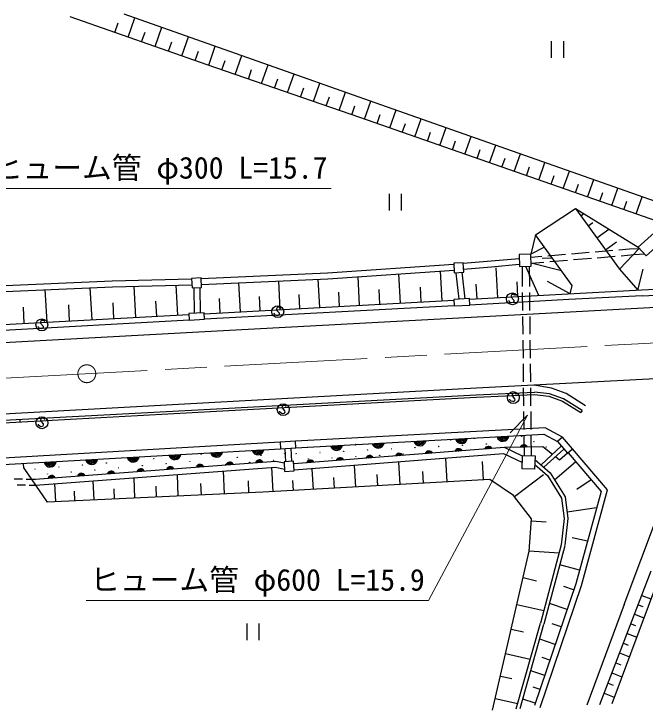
# Model space of a CAD drawing. Units: millimetres, scale not verified. Extents: x 40000 to 680000, y 20000 to 380000.
# Drawn here: x 259495 to 312512, y 269412 to 327856 of the extents above; entities that cross this region are included whole.
import ezdxf
from ezdxf.enums import TextEntityAlignment as Align

# ---------------------------------------------------------------- set-up
doc = ezdxf.new("R2010")
doc.units = ezdxf.units.MM
doc.header["$LTSCALE"] = 1000
doc.linetypes.add('CHAIN', pattern=[18.5, 12, -1.5, 3.5, -1.5])
for name, color, linetype, lineweight in [('M-BGD', 7, 'Continuous', 25), ('M-BMK', 2, 'CHAIN', 13), ('M-STR-HTXT', 7, 'Continuous', 13), ('M-STR-STRC', 7, 'Continuous', 25)]:
    doc.layers.add(name, color=color, linetype=linetype, lineweight=lineweight)
doc.styles.add('ＭＳ ゴシック', font='')
doc.styles.get('ＭＳ ゴシック').set_extended_font_data('MS Gothic')

msp = doc.modelspace()

# ---------------------------------------------------------------- linework, layer by layer
at = {"layer": 'M-BGD'}
for p, q in [((269095, 325907), (269662, 327527)), ((267960, 326304), (268244, 327114)), ((271356, 325116), (271921, 326731)), ((270225, 325511), (270508, 326319)), ((273609, 324327), (274173, 325937)), ((304637, 325575), (304637, 324175)), ((305687, 324175), (305687, 325575)), ((272482, 324721), (272764, 325526)), ((275855, 323542), (276410, 325148)), ((274732, 323934), (275013, 324736)), ((276970, 323157), (277245, 323953)), ((278085, 322772), (278635, 324364)), ((280294, 322008), (280839, 323587)), ((279189, 322390), (279462, 323179)), ((282484, 321252), (283024, 322816)), ((281389, 321630), (281659, 322412)), ((284655, 320502), (285190, 322053)), ((283569, 320877), (283837, 321652)), ((285730, 320131), (285996, 320899)), ((286806, 319759), (287337, 321296)), ((288940, 319021), (289471, 320544)), ((287873, 319391), (288137, 320153)), ((291062, 318281), (291591, 319796)), ((290001, 318651), (290265, 319409)), ((292118, 317912), (292381, 318667)), ((293174, 317544), (293700, 319053)), ((295277, 316811), (295800, 318312)), ((294225, 317177), (294487, 317928)), ((297369, 316081), (297891, 317575)), ((296323, 316446), (296584, 317193)), ((299452, 315354), (299971, 316842)), ((298411, 315717), (298670, 316461)), ((300489, 314993), (300747, 315733)), ((301525, 314631), (302042, 316112)), ((303589, 313911), (304103, 315385)), ((302557, 314271), (302814, 315008)), ((305643, 313195), (306155, 314662)), ((304616, 313553), (304872, 314286)), ((307688, 312481), (308197, 313942)), ((306666, 312838), (306920, 313568)), ((291015, 312762), (291015, 311362)), ((292065, 311362), (292065, 312762)), ((308706, 312127), (308959, 312853)), ((309723, 311772), (310230, 313225)), ((310736, 311418), (310988, 312142)), ((311749, 311065), (312254, 312512)), ((303314, 309317), (306676, 311525)), ((306676, 311525), (310364, 306428)), ((306676, 311525), (311937, 308272)), ((307125, 310904), (307381, 311089)), ((307737, 310059), (308117, 310334)), ((308459, 309060), (309474, 309795)), ((303314, 309317), (302926, 307675)), ((306374, 305057), (303314, 309317)), ((309182, 308062), (310102, 308728)), ((304071, 308264), (302926, 307675)), ((308320, 307885), (309815, 308010)), ((310313, 308052), (311216, 308128)), ((310364, 306428), (312016, 308176)), ((311216, 308128), (312016, 308176)), ((302933, 307432), (303836, 307508)), ((304334, 307550), (305829, 307675)), ((306327, 307717), (307822, 307843)), ((308496, 307393), (309991, 307517)), ((310489, 307559), (311554, 307647)), ((311554, 307647), (312450, 307701)), ((302947, 306931), (304012, 307020)), ((305495, 306281), (302947, 306931)), ((304732, 307343), (303855, 307312)), ((304510, 307061), (306005, 307186)), ((306503, 307227), (307998, 307352)), ((295456, 303773), (295321, 306273)), ((300144, 304027), (300009, 306527)), ((302176, 306654), (302194, 304967)), ((303582, 304214), (302501, 306663)), ((302775, 306671), (302794, 304966)), ((310364, 306428), (311895, 304665)), ((311895, 304665), (312338, 306438)), ((288531, 303397), (288401, 305792)), ((291957, 303583), (291824, 306030)), ((296619, 306090), (296858, 303907)), ((297114, 306164), (297358, 303934)), ((253197, 304810), (267748, 305458)), ((273250, 302568), (273113, 305082)), ((278516, 302854), (278384, 305280)), ((281868, 303036), (281738, 305431)), ((285178, 303215), (285050, 305579)), ((298394, 303933), (298327, 305182)), ((301832, 304119), (301764, 305369)), ((306214, 304357), (304324, 305382)), ((253219, 304311), (267763, 304958)), ((262281, 301973), (262133, 304707)), ((266058, 302178), (265911, 304876)), ((269730, 302377), (269588, 305000)), ((274617, 304864), (274649, 302722)), ((275117, 304891), (275149, 302749)), ((286854, 303306), (286789, 304504)), ((290244, 303490), (290177, 304714)), ((293707, 303678), (293639, 304928)), ((297753, 303898), (312251, 304684)), ((306214, 304357), (306374, 305057)), ((312251, 304684), (314853, 304836)), ((276818, 302762), (276752, 303975)), ((280192, 302945), (280127, 304142)), ((283523, 303126), (283459, 304308)), ((301318, 304290), (301260, 304183)), ((301260, 304183), (301266, 304075)), ((301266, 304075), (301481, 303834)), ((301451, 304308), (301318, 304290)), ((301526, 304283), (301451, 304308)), ((301596, 304238), (301526, 304283)), ((301621, 304188), (301596, 304238)), ((302199, 304467), (302215, 302967)), ((302799, 304466), (302815, 302967)), ((312278, 304200), (306105, 303875)), ((312278, 304200), (315148, 304351)), ((264169, 302076), (264096, 303424)), ((267894, 302278), (267823, 303589)), ((271490, 302473), (271422, 303730)), ((275481, 302689), (296455, 303827)), ((296481, 303337), (275507, 302218)), ((306105, 303875), (297779, 303406)), ((301088, 303734), (301069, 303804)), ((301183, 303639), (301088, 303734)), ((301315, 303594), (301183, 303639)), ((301429, 303619), (301315, 303594)), ((301487, 303727), (301429, 303619)), ((301481, 303834), (301487, 303727)), ((260367, 301869), (260293, 303236)), ((281608, 303210), (281551, 303103)), ((281551, 303103), (281557, 302995)), ((281557, 302995), (281771, 302754)), ((281741, 303229), (281608, 303210)), ((281817, 303203), (281741, 303229)), ((281771, 302754), (281777, 302647)), ((281886, 303159), (281817, 303203)), ((281911, 303108), (281886, 303159)), ((253213, 301481), (274183, 302619)), ((281379, 302654), (281360, 302724)), ((281473, 302559), (281379, 302654)), ((281606, 302514), (281473, 302559)), ((281720, 302539), (281606, 302514)), ((281777, 302647), (281720, 302539)), ((302221, 302467), (302237, 300967)), ((302821, 302467), (302837, 300967)), ((274209, 302146), (253239, 300987)), ((261562, 301550), (261543, 301620)), ((261792, 302106), (261734, 301999)), ((261734, 301999), (261740, 301891)), ((261740, 301891), (261955, 301650)), ((261924, 302125), (261792, 302106)), ((262000, 302099), (261924, 302125)), ((261955, 301650), (261961, 301543)), ((262070, 302055), (262000, 302099)), ((262095, 302004), (262070, 302055)), ((261657, 301455), (261562, 301550)), ((261789, 301411), (261657, 301455)), ((261903, 301435), (261789, 301411)), ((261961, 301543), (261903, 301435)), ((302242, 300467), (302258, 298967)), ((302842, 300467), (302858, 298967)), ((302264, 298468), (302280, 296968)), ((302864, 298467), (302880, 296967)), ((302285, 296468), (302301, 294968)), ((302885, 296467), (302901, 294967)), ((276505, 294711), (298333, 295887)), ((298333, 295887), (303228, 296111)), ((298342, 295688), (303221, 295910)), ((301393, 295999), (301336, 295892)), ((301336, 295892), (301342, 295785)), ((301342, 295785), (301556, 295544)), ((301526, 296018), (301393, 295999)), ((301602, 295992), (301526, 296018)), ((301671, 295948), (301602, 295992)), ((301696, 295897), (301671, 295948)), ((303221, 295910), (304425, 295770)), ((304471, 295966), (303228, 296111)), ((304425, 295770), (305574, 295355)), ((305662, 295535), (304471, 295966)), ((276516, 294511), (298342, 295688)), ((301164, 295444), (301145, 295513)), ((301258, 295348), (301164, 295444)), ((301391, 295304), (301258, 295348)), ((301505, 295329), (301391, 295304)), ((301562, 295436), (301505, 295329)), ((301556, 295544), (301562, 295436)), ((305574, 295355), (307116, 294389)), ((307222, 294558), (305662, 295535)), ((234630, 292438), (276505, 294711)), ((282070, 294989), (282012, 294882)), ((282012, 294882), (282018, 294775)), ((282018, 294775), (282233, 294534)), ((282203, 295008), (282070, 294989)), ((282278, 294982), (282203, 295008)), ((282348, 294938), (282278, 294982)), ((282373, 294887), (282348, 294938)), ((307222, 294558), (307116, 294389)), ((234640, 292238), (276516, 294511)), ((281840, 294434), (281822, 294503)), ((281935, 294338), (281840, 294434)), ((282068, 294294), (281935, 294338)), ((282181, 294319), (282068, 294294)), ((282239, 294426), (282181, 294319)), ((282233, 294534), (282239, 294426)), ((302307, 294468), (302323, 292968)), ((302907, 294467), (302923, 292967)), ((260029, 293616), (260014, 293816)), ((261568, 293333), (261549, 293402)), ((261797, 293888), (261740, 293781)), ((261740, 293781), (261746, 293674)), ((261746, 293674), (261960, 293432)), ((261930, 293907), (261797, 293888)), ((262006, 293881), (261930, 293907)), ((261960, 293432), (261966, 293325)), ((262075, 293837), (262006, 293881)), ((262100, 293786), (262075, 293837)), ((261662, 293237), (261568, 293333)), ((261795, 293193), (261662, 293237)), ((261909, 293218), (261795, 293193)), ((261966, 293325), (261909, 293218)), ((304123, 293120), (283149, 291977)), ((305572, 292320), (304123, 293120)), ((283179, 291427), (303996, 292562)), ((302328, 292468), (302346, 290781)), ((302928, 292467), (302946, 290763)), ((303996, 292562), (305156, 291961)), ((281851, 291902), (257537, 290507)), ((257568, 289958), (281883, 291353)), ((282245, 291374), (282302, 290256)), ((282745, 291402), (282801, 290287)), ((300715, 291450), (282998, 290094)), ((303925, 291510), (300715, 291450)), ((302227, 290736), (300715, 291450)), ((305479, 291583), (303777, 289992)), ((304724, 290877), (303925, 291510)), ((305699, 291328), (304004, 289791)), ((309364, 287891), (306419, 291332)), ((283029, 289595), (300621, 290942)), ((295875, 288577), (295763, 290543)), ((300621, 290942), (302203, 290195)), ((305329, 290398), (304979, 290675)), ((306001, 290974), (305329, 290398)), ((306039, 291006), (308812, 287767)), ((260322, 289723), (260290, 290091)), ((261282, 288796), (279213, 290149)), ((279213, 290149), (281493, 290322)), ((281493, 290322), (282191, 290168)), ((288206, 288140), (288105, 289916)), ((291942, 288353), (291836, 290221)), ((298937, 288751), (298850, 290282)), ((303259, 290449), (304536, 289320)), ((306689, 290246), (304910, 288723)), ((261297, 288296), (281458, 289818)), ((277182, 287550), (277094, 289488)), ((281282, 287746), (281166, 289795)), ((281458, 289818), (282224, 289649)), ((284655, 287938), (284559, 289625)), ((293909, 288465), (293853, 289448)), ((304536, 289320), (305788, 287318)), ((259527, 288821), (260227, 288812)), ((260527, 288808), (260951, 288802)), ((260951, 288802), (261296, 288797)), ((269660, 287207), (269582, 288921)), ((273305, 287373), (273223, 289196)), ((286431, 288039), (286380, 288927)), ((290074, 288247), (290021, 289181)), ((301540, 287335), (303985, 289186)), ((307981, 288738), (306782, 287942)), ((259763, 288322), (260463, 288310)), ((260763, 288305), (261297, 288296)), ((263010, 286905), (262941, 288420)), ((266233, 287052), (266160, 288663)), ((271483, 287290), (271441, 288202)), ((275244, 287462), (275200, 288431)), ((279233, 287643), (279186, 288668)), ((282969, 287842), (282921, 288686)), ((264622, 286978), (264585, 287784)), ((267947, 287130), (267908, 287986)), ((308812, 287767), (306698, 280016)), ((307177, 279869), (309364, 287891)), ((305788, 287318), (306028, 285494)), ((308438, 286396), (305958, 286019)), ((302951, 285295), (304207, 285211)), ((306028, 285494), (305783, 283252)), ((310752, 278265), (313562, 285725)), ((307670, 283581), (306374, 283863)), ((305774, 283206), (304017, 276620)), ((299708, 269412), (302781, 282747)), ((302784, 282783), (305296, 282616)), ((307007, 281150), (305344, 281604)), ((302271, 280533), (303396, 280274)), ((308709, 269889), (313023, 281099)), ((306698, 280016), (303223, 269784)), ((313545, 280193), (309718, 269942)), ((303696, 269623), (307177, 279869)), ((306511, 279499), (305694, 279776)), ((312231, 279042), (313004, 278744)), ((301752, 278283), (304002, 277765)), ((305958, 277866), (304482, 278366)), ((310752, 278265), (307609, 269831)), ((311928, 278253), (312322, 278101)), ((311624, 277464), (312413, 277160)), ((279049, 276668), (279049, 275268)), ((280099, 275268), (280099, 276668)), ((301693, 269517), (303718, 276699)), ((302020, 269535), (304016, 276615)), ((305459, 276390), (304720, 276640)), ((311314, 276659), (311717, 276504)), ((301276, 276218), (302309, 275980)), ((304959, 274914), (303660, 275353)), ((311005, 275854), (311810, 275544)), ((310688, 275032), (311099, 274874)), ((300800, 274153), (302866, 273677)), ((310372, 274211), (311194, 273894)), ((304519, 273615), (303870, 273835)), ((310050, 273372), (310469, 273211)), ((304080, 272316), (302915, 272710)), ((309727, 272534), (310565, 272211)), ((300366, 272270), (301308, 272053)), ((303686, 271151), (303103, 271348)), ((309398, 271678), (309825, 271513)), ((309068, 270822), (309924, 270493)), ((299932, 270387), (301816, 269953)), ((303291, 269987), (302247, 270340))]:
    msp.add_line(p, q, dxfattribs=at)
for points in [[(314786, 310005), (288538, 319161), (275727, 323586), (264209, 327617)], [(268729, 327856), (290301, 320251), (314389, 311759)], [(275225, 305638), (285840, 306116), (296440, 306852)], [(297238, 306918), (299587, 307121), (301935, 307337)], [(297265, 306419), (299608, 306621), (301949, 306836)], [(275252, 305139), (285867, 305616), (296467, 306353)], [(267748, 305458), (271087, 305522), (274425, 305613)], [(267763, 304958), (271108, 305023), (274452, 305113)], [(303247, 290037), (304311, 289096), (305489, 287211), (305715, 285490), (305474, 283286), (303718, 276699)], [(260322, 289723), (261297, 288296), (262278, 286872)], [(302781, 282747), (302962, 285456), (301461, 287438), (299478, 288782), (280402, 287696), (262278, 286872)]]:
    msp.add_lwpolyline(points, dxfattribs=at)
for points in [[(311937, 308272), (312611, 307534), (313941, 308747), (313267, 309486)], [(301955, 306648), (302954, 306676), (302926, 307675), (301927, 307647)], [(296479, 306130), (297278, 306173), (297235, 306972), (296436, 306929)], [(274466, 304856), (275265, 304899), (275222, 305698), (274423, 305654)], [(296481, 303337), (297779, 303406), (297750, 303955), (296452, 303886)], [(274209, 302146), (275507, 302218), (275476, 302767), (274178, 302696)], [(305574, 292319), (305156, 291961), (306001, 290974), (306419, 291332)], [(281883, 291353), (283181, 291427), (283149, 291977), (281851, 291902)], [(302229, 290785), (303269, 290753), (303235, 289648), (302195, 289679)], [(282236, 289450), (283035, 289500), (282985, 290298), (282186, 290248)]]:
    msp.add_lwpolyline(points, close=True, dxfattribs=at)
for centre, radius in [((301367, 303936), 500), ((281658, 302856), 500), ((261841, 301752), 500), ((301442, 295645), 500), ((282119, 294635), 500), ((261847, 293534), 500), ((300152, 292296), 10), ((302149, 292397), 10), ((290164, 291791), 10), ((292162, 291892), 10), ((294159, 291993), 10), ((296157, 292094), 10), ((297181, 291646), 10), ((298154, 292195), 10), ((299178, 291746), 10), ((301176, 291847), 10), ((303173, 291948), 10), ((287193, 291141), 10), ((289191, 291242), 10), ((291188, 291343), 10), ((293186, 291444), 10), ((295183, 291545), 10), ((304197, 291500), 10), ((271238, 290511), 10), ((273231, 290685), 10), ((275223, 290860), 10), ((277215, 291035), 10), ((278255, 290624), 10), ((280247, 290799), 10), ((282240, 290973), 10), ((283198, 290939), 10), ((284222, 290490), 10), ((285196, 291040), 10), ((286220, 290591), 10), ((288217, 290692), 10), ((290215, 290793), 10), ((292212, 290894), 10), ((294210, 290995), 10), ((265261, 289987), 10), ((267253, 290161), 10), ((269246, 290336), 10), ((270286, 289925), 10), ((272278, 290100), 10), ((274270, 290275), 10), ((276263, 290449), 10), ((277303, 290039), 10), ((279295, 290213), 10), ((281287, 290388), 10), ((261276, 289637), 10), ((263269, 289812), 10), ((264309, 289401), 10), ((266301, 289576), 10), ((268293, 289751), 10), ((262316, 289227), 10)]:
    msp.add_circle(centre, radius, dxfattribs=at)
for centre, radius, start, end in [((300572, 292488), 512, 195.8007, 350.43993), ((300572, 292488), 410, 199.04599, 347.19463), ((300572, 292488), 308, 204.58044, 341.66019), ((300572, 292488), 205, 216.4037, 329.83692), ((286593, 291726), 512, 195.8007, 350.43993), ((288167, 291691), 10, 122.01985, 64.22077), ((290087, 291917), 512, 195.8007, 350.43993), ((290087, 291917), 410, 199.04599, 347.19463), ((290087, 291917), 308, 204.58044, 341.66019), ((290087, 291917), 205, 216.4037, 329.83692), ((293582, 292107), 512, 195.8007, 350.43993), ((293582, 292107), 410, 199.04599, 347.19463), ((293582, 292107), 308, 204.58044, 341.66019), ((293582, 292107), 205, 216.4037, 329.83692), ((297077, 292298), 512, 195.8007, 350.43993), ((297077, 292298), 410, 199.04599, 347.19463), ((297077, 292298), 308, 204.58044, 341.66019), ((297077, 292298), 205, 216.4037, 329.83692), ((302323, 291355), 325, 23.68843, 158.4487), ((276502, 291151), 512, 196.02402, 350.66325), ((276502, 291151), 410, 199.26931, 347.41795), ((276502, 291151), 308, 204.80376, 341.88351), ((279996, 291355), 512, 196.02402, 350.66325), ((279996, 291355), 410, 199.26931, 347.41795), ((279996, 291355), 308, 204.80376, 341.88351), ((279996, 291355), 205, 216.62702, 330.06025), ((284172, 291489), 10, 228.00298, 318.23764), ((286169, 291590), 10, 178.24972, 7.99091), ((286593, 291726), 410, 199.04599, 347.19463), ((286593, 291726), 308, 204.58044, 341.66019), ((286593, 291726), 205, 216.4037, 329.83692), ((294359, 290838), 325, 26.99702, 161.75729), ((294359, 290838), 260, 33.11281, 155.6415), ((296207, 291096), 10, 78.24717, 110.50714), ((296851, 291029), 325, 26.99702, 161.75729), ((296851, 291029), 260, 33.11281, 155.6415), ((296851, 291029), 195, 44.24549, 144.50881), ((296851, 291029), 130, 78.43478, 110.31952), ((299344, 291220), 325, 26.99702, 161.75729), ((299344, 291220), 260, 33.11281, 155.6415), ((299344, 291220), 195, 44.24549, 144.50881), ((299344, 291220), 130, 78.43478, 110.31952), ((302323, 291355), 260, 29.80422, 152.33291), ((302323, 291355), 195, 40.9369, 141.20022), ((302323, 291355), 130, 75.12619, 107.01093), ((269514, 290743), 512, 196.02402, 350.66325), ((269514, 290743), 410, 199.26931, 347.41795), ((269514, 290743), 308, 204.80376, 341.88351), ((269514, 290743), 205, 216.62702, 330.06025), ((273008, 290947), 512, 196.02402, 350.66325), ((273008, 290947), 410, 199.26931, 347.41795), ((273008, 290947), 308, 204.80376, 341.88351), ((273008, 290947), 205, 216.62702, 330.06025), ((276502, 291151), 205, 216.62702, 330.06025), ((286880, 290266), 325, 26.99702, 161.75729), ((286880, 290266), 260, 33.11281, 155.6415), ((289373, 290457), 325, 26.99702, 161.75729), ((289373, 290457), 260, 33.11281, 155.6415), ((289373, 290457), 195, 44.24549, 144.50881), ((289373, 290457), 130, 78.43478, 110.31952), ((291866, 290648), 325, 26.99702, 161.75729), ((291866, 290648), 260, 33.11281, 155.6415), ((291866, 290648), 195, 44.24549, 144.50881), ((291866, 290648), 130, 78.43478, 110.31952), ((294359, 290838), 195, 44.24549, 144.50881), ((294359, 290838), 130, 78.43478, 110.31952), ((262526, 290334), 512, 196.02402, 350.66325), ((262526, 290334), 410, 199.26931, 347.41795), ((262526, 290334), 308, 204.80376, 341.88351), ((262526, 290334), 205, 216.62702, 330.06025), ((266020, 290539), 512, 196.02402, 350.66325), ((266020, 290539), 410, 199.26931, 347.41795), ((266020, 290539), 308, 204.80376, 341.88351), ((266020, 290539), 205, 216.62702, 330.06025), ((275137, 289716), 325, 26.93628, 161.69655), ((275137, 289716), 260, 33.05207, 155.58076), ((275137, 289716), 195, 44.18475, 144.44807), ((277630, 289905), 325, 26.93628, 161.69655), ((277630, 289905), 260, 33.05207, 155.58076), ((277630, 289905), 195, 44.18475, 144.44807), ((277630, 289905), 130, 78.37404, 110.25878), ((280122, 290093), 325, 26.93628, 161.69655), ((280122, 290093), 260, 33.05207, 155.58076), ((280122, 290093), 195, 44.18475, 144.44807), ((280122, 290093), 130, 78.37404, 110.25878), ((284388, 290075), 325, 26.99702, 161.75729), ((284388, 290075), 260, 33.11281, 155.6415), ((284388, 290075), 195, 44.24549, 144.50881), ((284388, 290075), 130, 78.43478, 110.31952), ((286880, 290266), 195, 44.24549, 144.50881), ((286880, 290266), 130, 78.43478, 110.31952), ((267658, 289152), 325, 26.93628, 161.69655), ((267658, 289152), 260, 33.05207, 155.58076), ((267658, 289152), 195, 44.18475, 144.44807), ((270151, 289340), 325, 26.93628, 161.69655), ((270151, 289340), 260, 33.05207, 155.58076), ((270151, 289340), 195, 44.18475, 144.44807), ((270151, 289340), 130, 78.37404, 110.25878), ((272644, 289528), 325, 26.93628, 161.69655), ((272644, 289528), 260, 33.05207, 155.58076), ((272644, 289528), 195, 44.18475, 144.44807), ((272644, 289528), 130, 78.37404, 110.25878), ((275137, 289716), 130, 78.37404, 110.25878), ((275310, 289864), 10, 293.97128, 254.65763), ((262672, 288776), 325, 26.93628, 161.69655), ((262672, 288776), 260, 33.05207, 155.58076), ((262672, 288776), 195, 44.18475, 144.44807), ((262672, 288776), 130, 78.37404, 110.25878), ((265165, 288964), 325, 26.93628, 161.69655), ((265165, 288964), 260, 33.05207, 155.58076), ((265165, 288964), 195, 44.18475, 144.44807), ((265165, 288964), 130, 78.37404, 110.25878), ((267658, 289152), 130, 78.37404, 110.25878)]:
    msp.add_arc(centre, radius, start, end, dxfattribs=at)
at = {"layer": 'M-BMK'}
msp.add_line((240246, 296271), (312495, 300191), dxfattribs=at)
msp.add_lwpolyline([(312495, 300191), (316489, 300406), (320484, 300614), (324479, 300805), (328476, 300973), (332475, 301109), (336475, 301205), (340479, 301254), (344485, 301247), (348495, 301177), (352508, 301035), (356526, 300814), (360549, 300506), (363064, 300266)], dxfattribs=at)
msp.add_circle((265618, 297648), 750, dxfattribs=at)
at = {"layer": 'M-STR-HTXT'}
msp.add_line((302640, 294171), (301169, 292689), dxfattribs=at)
for points in [[(251855, 302796), (257398, 313195), (286148, 313195)], [(302640, 294171), (294324, 278599), (265574, 278599)]]:
    msp.add_lwpolyline(points, dxfattribs=at)
at = {"layer": 'M-STR-STRC'}
for p, q in [((306217, 302858), (319362, 303573)), ((275544, 301193), (306217, 302858)), ((253294, 299981), (275544, 301193)), ((322324, 297681), (303171, 296679)), ((298353, 296429), (276374, 295232)), ((303171, 296679), (298353, 296429)), ((304646, 296451), (303171, 296679)), ((305884, 295981), (304646, 296451)), ((307517, 294959), (305884, 295981)), ((276374, 295232), (234591, 292954))]:
    msp.add_line(p, q, dxfattribs=at)

# ---------------------------------------------------------------- texts
at = {"layer": 'M-STR-HTXT', "style": 'ＭＳ ゴシック'}
for s, p in [('ヒューム管 φ300 L=15.7', (271773, 314945)), ('ヒューム管 φ600 L=15.9', (279949, 280349))]:
    msp.add_text(s, height=1833, dxfattribs=at).set_placement(p, align=Align.MIDDLE_CENTER)

doc.saveas('drawing.dxf')
